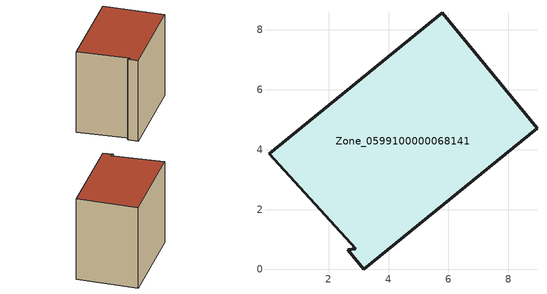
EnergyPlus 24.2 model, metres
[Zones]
Zone_0599100000068141
 floor ground (C_G): 2.63,0.65 2.9,0.69 0.01,3.87 5.8,8.58 8.96,4.72 3.17,0 z0
 wall outside (C_F): 8.96,4.72 5.8,8.58 0.01,3.87 2.9,0.69 2.63,0.65 3.17,0 8.96,4.72 z0:7.11
 roof outside (C_R): 2.9,0.69 2.63,0.65 3.17,0 8.96,4.72 5.8,8.58 0.01,3.87 z7.11
[BUILDING]
Pand.0599100000068141: North Axis=0; Terrain=City; Loads Convergence Tolerance Value=0.04; Temperature Convergence Tolerance Value=0.4; Solar Distribution=FullExterior; Maximum Number of Warmup Days=25; Minimum Number of Warmup Days=1
[Site:Location]
Rotterdam.The.Hague.AP_ZH_NLD Design_Conditions: Latitude=51.96; Longitude=4.45; Time Zone=1; Elevation=-4.5
[SITE:GROUNDTEMPERATURE:BUILDINGSURFACE]
18, 18, 18, 18, 18, 18, 18, 18, 18, 18, 18, 18
[MATERIAL] Thermal Absorptance=0.9; Solar Absorptance=0.7; Visible Absorptance=0.7
Name | Roughness | Thickness | Conductivity | Density | Specific Heat
G.TI.1946 | MediumSmooth | 0.15 | 1 | 540 | 1210
F.TI.1946 | Rough | 0.3 | 0.857143 | 1920 | 840
R.TI.1946 | MediumRough | 0.2 | 0.1 | 1500 | 1000
[CONSTRUCTION]
C_G: G.TI.1946
C_F: F.TI.1946
C_R: R.TI.1946
[ZONE]
Zone_0599100000068141: Type=1; Multiplier=1; Ceiling Height=Autocalculate; Volume=Autocalculate; Floor Area=autocalculate; Part of Total Floor Area=Yes
[ZONEINFILTRATION:DESIGNFLOWRATE]
Infil_Zone_0599100000068141: Zone or ZoneList or Space or SpaceList=Zone_0599100000068141; Schedule=AlwaysOn; Design Flow Rate Calculation Method=Flow/Area; Flow Rate per Floor Area=0.003; Constant Term Coefficient=1; Temperature Term Coefficient=0; Velocity Term Coefficient=0; Velocity Squared Term Coefficient=0
[HVACTEMPLATE:ZONE:IDEALLOADSAIRSYSTEM]
Zone_0599100000068141: Maximum Heating Supply Air Temperature=50; Minimum Cooling Supply Air Temperature=13; Maximum Heating Supply Air Humidity Ratio=0.0156; Minimum Cooling Supply Air Humidity Ratio=0.0077; Heating Limit=NoLimit; Cooling Limit=NoLimit; Dehumidification Control Type=ConstantSensibleHeatRatio; Cooling Sensible Heat Ratio=0.7; Dehumidification Setpoint=60; Humidification Control Type=None; Humidification Setpoint=30; Outdoor Air Method=None; Outdoor Air Flow Rate per Person=0.00944; Outdoor Air Flow Rate per Zone Floor Area=0; Outdoor Air Flow Rate per Zone=0; Demand Controlled Ventilation Type=None; Outdoor Air Economizer Type=NoEconomizer; Heat Recovery Type=None; Sensible Heat Recovery Effectiveness=0.7; Latent Heat Recovery Effectiveness=0.65
[ZONECONTROL:THERMOSTAT]
ThermostatControl_Zone_0599100000068141: Zone or ZoneList=Zone_0599100000068141; Control Type Schedule=DualSetpointControlType; Control 1=Thermostat_Zone_0599100000068141; Temperature Difference Between Cutout And Setpoint=0
[THERMOSTATSETPOINT:DUALSETPOINT]
Thermostat_Zone_0599100000068141: Heating Setpoint Temperature Schedule=HeatingSetpoint_Zone_0599100000068141; Cooling Setpoint Temperature Schedule=CoolingSetpoint_Zone_0599100000068141
[SCHEDULE:COMPACT]
HeatingSetpoint_Zone_0599100000068141: Through: 12/31, For: AllDays, Until: 24:00, 21
CoolingSetpoint_Zone_0599100000068141: Through: 12/31, For: AllDays, Until: 24:00, 24
DualSetpointControlType: Through: 12/31, For: AllDays, Until: 24:00, 4
AlwaysOn: Through: 12/31, For: AllDays, Until: 24:00, 1
